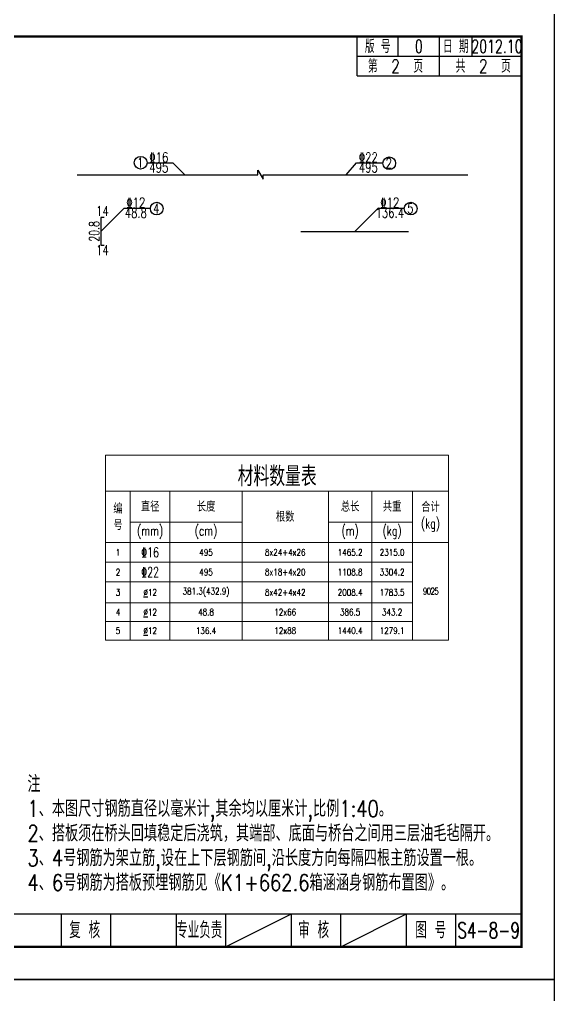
# Model space of a CAD drawing. Header units: millimetres. Extents: x -475 to 1205, y -1212 to 867.
# Drawn here: x 202.2 to 364.8, y -919.9 to -622.9 of the extents above; entities that cross this region are included whole.
import ezdxf
from ezdxf.enums import TextEntityAlignment as Align

# ---------------------------------------------------------------- set-up
doc = ezdxf.new("R2010")
doc.units = ezdxf.units.MM
doc.header["$LTSCALE"] = 0.25
for name, color, linetype in [('29', 6, 'Continuous'), ('图框', 7, 'Continuous'), ('尺寸标注', 2, 'Continuous'), ('文字', 7, 'Continuous'), ('标注', 4, 'Continuous'), ('次轮廓线', 7, 'Continuous'), ('结构', 7, 'Continuous'), ('表格', 7, 'Continuous')]:
    doc.layers.add(name, color=color, linetype=linetype)
doc.styles.add('DESIGN', font='romans9_.shx', dxfattribs={"width": 0.8, "bigfont": 'hztxt.shx'})
doc.styles.get("Standard").update_dxf_attribs({"font": 'simplex1.shx', "width": 0.7, "bigfont": 'hztxt.shx'})
doc.styles.add('text', font='romans__.shx', dxfattribs={"width": 0.8, "bigfont": 'hztxt.shx'})
doc.styles.add('数字', font='simplex1.shx', dxfattribs={"width": 0.8, "bigfont": 'hztxt.shx'})
doc.styles.add('钢筋', font='simplex1.shx', dxfattribs={"width": 0.8, "height": 2.2, "bigfont": 'hztxt.shx'})

# ---------------------------------------------------------------- blocks, each defined once
blk = doc.blocks.new('123')
at = {"layer": '图框', "color": 2}
blk.add_lwpolyline([(370.03, 635.68), (370.03, 932.68), (-49.97, 932.68), (-49.97, 635.68)], close=True, dxfattribs=at)
blk = doc.blocks.new('series')
at = {"width": 0.75}
for tag, height, p in [('页码', 4, (-35, -19)), ('图名', 5, (-220, -282)), ('图号', 5, (-20, -282))]:
    blk.add_attdef(tag, text='', height=height, dxfattribs=at).set_placement(p, align=Align.MIDDLE_CENTER)
blk = doc.blocks.new('*T797')
at = {"layer": 'Defpoints', "color": 8, "lineweight": 0}
for p, q in [((0, 0), (7.5, 0)), ((0, 0), (0, -11)), ((7.5, 0), (19.55, 0)), ((19.55, 0), (41.48, 0)), ((41.48, 0), (67.73, 0)), ((67.73, 0), (80.96, 0)), ((80.96, 0), (93.26, 0)), ((93.26, 0), (104.29, 0)), ((104.29, 0), (104.29, -11)), ((7.5, -20.42), (19.55, -20.42)), ((19.55, -20.42), (41.48, -20.42)), ((67.73, -20.42), (80.96, -20.42)), ((80.96, -20.42), (93.26, -20.42))]:
    blk.add_line(p, q, dxfattribs=at)
at = {"layer": '表格', "color": 1, "lineweight": 0}
for p, q in [((0, -11), (7.5, -11)), ((0, -11), (0, -20.42)), ((7.5, -11), (19.55, -11)), ((19.55, -11), (41.48, -11)), ((41.48, -11), (67.73, -11)), ((67.73, -11), (80.96, -11)), ((80.96, -11), (93.26, -11)), ((93.26, -11), (104.29, -11)), ((104.29, -11), (104.29, -20.42)), ((0, -20.42), (0, -26.62)), ((104.29, -20.42), (104.29, -26.62)), ((0, -26.62), (0, -32.62)), ((104.29, -26.62), (104.29, -32.62)), ((0, -32.62), (0, -38.62)), ((104.29, -32.62), (104.29, -38.62)), ((0, -38.62), (0, -44.95)), ((104.29, -38.62), (104.29, -44.95)), ((0, -44.95), (0, -50.62)), ((104.29, -44.95), (104.29, -50.62)), ((0, -50.62), (0, -56.29)), ((104.29, -50.62), (104.29, -56.29)), ((0, -56.29), (7.5, -56.29)), ((7.5, -56.29), (19.55, -56.29)), ((19.55, -56.29), (41.48, -56.29)), ((41.48, -56.29), (67.73, -56.29)), ((67.73, -56.29), (80.96, -56.29)), ((80.96, -56.29), (93.26, -56.29)), ((93.26, -56.29), (104.29, -56.29))]:
    blk.add_line(p, q, dxfattribs=at)
at = {"layer": '表格', "color": 2, "lineweight": 0}
for p, q in [((7.5, -11), (7.5, -20.42)), ((19.55, -11), (19.55, -20.42)), ((41.48, -11), (41.48, -20.42)), ((67.73, -11), (67.73, -20.42)), ((80.96, -11), (80.96, -20.42)), ((93.26, -11), (93.26, -20.42)), ((7.5, -20.42), (7.5, -26.62)), ((19.55, -20.42), (19.55, -26.62)), ((41.48, -20.42), (41.48, -26.62)), ((67.73, -20.42), (67.73, -26.62)), ((80.96, -20.42), (80.96, -26.62)), ((93.26, -20.42), (93.26, -26.62)), ((7.5, -26.62), (7.5, -32.62)), ((19.55, -26.62), (19.55, -32.62)), ((41.48, -26.62), (41.48, -32.62)), ((67.73, -26.62), (67.73, -32.62)), ((80.96, -26.62), (80.96, -32.62)), ((93.26, -26.62), (93.26, -32.62)), ((0, -32.62), (7.5, -32.62)), ((7.5, -32.62), (19.55, -32.62)), ((7.5, -32.62), (7.5, -38.62)), ((19.55, -32.62), (41.48, -32.62)), ((19.55, -32.62), (19.55, -38.62)), ((41.48, -32.62), (67.73, -32.62)), ((41.48, -32.62), (41.48, -38.62)), ((67.73, -32.62), (80.96, -32.62)), ((67.73, -32.62), (67.73, -38.62)), ((80.96, -32.62), (93.26, -32.62)), ((80.96, -32.62), (80.96, -38.62)), ((93.26, -32.62), (93.26, -38.62)), ((0, -38.62), (7.5, -38.62)), ((7.5, -38.62), (19.55, -38.62)), ((7.5, -38.62), (7.5, -44.95)), ((19.55, -38.62), (41.48, -38.62)), ((19.55, -38.62), (19.55, -44.95)), ((41.48, -38.62), (67.73, -38.62)), ((41.48, -38.62), (41.48, -44.95)), ((67.73, -38.62), (80.96, -38.62)), ((67.73, -38.62), (67.73, -44.95)), ((80.96, -38.62), (93.26, -38.62)), ((80.96, -38.62), (80.96, -44.95)), ((93.26, -38.62), (93.26, -44.95)), ((0, -44.95), (7.5, -44.95)), ((7.5, -44.95), (19.55, -44.95)), ((7.5, -44.95), (7.5, -50.62)), ((19.55, -44.95), (41.48, -44.95)), ((19.55, -44.95), (19.55, -50.62)), ((41.48, -44.95), (67.73, -44.95)), ((41.48, -44.95), (41.48, -50.62)), ((67.73, -44.95), (80.96, -44.95)), ((67.73, -44.95), (67.73, -50.62)), ((80.96, -44.95), (93.26, -44.95)), ((80.96, -44.95), (80.96, -50.62)), ((93.26, -44.95), (93.26, -50.62)), ((0, -50.62), (7.5, -50.62)), ((7.5, -50.62), (19.55, -50.62)), ((7.5, -50.62), (7.5, -56.29)), ((19.55, -50.62), (41.48, -50.62)), ((19.55, -50.62), (19.55, -56.29)), ((41.48, -50.62), (67.73, -50.62)), ((41.48, -50.62), (41.48, -56.29)), ((67.73, -50.62), (80.96, -50.62)), ((67.73, -50.62), (67.73, -56.29)), ((80.96, -50.62), (93.26, -50.62)), ((80.96, -50.62), (80.96, -56.29)), ((93.26, -50.62), (93.26, -56.29))]:
    blk.add_line(p, q, dxfattribs=at)
at = {"layer": '表格', "lineweight": 0}
for p, q in [((0, -26.62), (7.5, -26.62)), ((7.5, -26.62), (19.55, -26.62)), ((19.55, -26.62), (41.48, -26.62)), ((67.73, -26.62), (80.96, -26.62)), ((80.96, -26.62), (93.26, -26.62)), ((93.26, -26.62), (104.29, -26.62))]:
    blk.add_line(p, q, dxfattribs=at)
at = {"layer": '表格', "color": 7, "lineweight": 0}
blk.add_line((41.48, -26.62), (67.73, -26.62), dxfattribs=at)
at = {"layer": '表格', "color": 1, "insert": (52.15, -9.5), "char_height": 6, "width": 101.293, "attachment_point": 8, "style": 'DESIGN'}
blk.add_mtext('材料数量表', dxfattribs=at)
at = {"layer": '表格', "color": 0, "char_height": 3, "attachment_point": 5}
for s, insert, width in [('直径', (13.53, -15.71), 9.0506), ('长度', (30.52, -15.71), 18.9302), ('总长', (74.34, -15.71), 10.232), ('共重', (87.11, -15.71), 9.3035), ('合计\\P(kg)', (98.78, -18.81), 8.0303), ('编号', (3.75, -18.81), 4.5), ('根数', (54.6, -18.81), 23.2464), ('(mm)', (13.53, -23.52), 9.0506), ('(cm)', (30.52, -23.52), 18.9302), ('(m)', (74.34, -23.52), 10.232), ('(kg)', (87.11, -23.52), 9.3035), ('\x8416', (13.53, -29.62), 9.0506), ('\x8422', (13.53, -35.62), 9.0506)]:
    blk.add_mtext(s, dxfattribs=dict(at, insert=insert, width=width))
at = {"layer": '表格', "color": 0, "char_height": 2, "attachment_point": 5, "style": 'text'}
for s, insert, width in [('1', (3.75, -29.62), 4.5), ('495', (30.52, -29.62), 18.9302), ('8x24+4x26', (54.6, -29.62), 23.2464), ('1465.2', (74.34, -29.62), 10.232), ('2315.0', (87.11, -29.62), 9.3035), ('2', (3.75, -35.62), 4.5), ('495', (30.52, -35.62), 18.9302), ('8x18+4x20', (54.6, -35.62), 23.2464), ('1108.8', (74.34, -35.62), 10.232), ('3304.2', (87.11, -35.62), 9.3035), ('3', (3.75, -41.79), 4.5), ('{\\L%%C}12', (13.53, -41.79), 9.0506), ('381.3(432.9)', (30.52, -41.79), 18.9302), ('8x42+4x42', (54.6, -41.79), 23.2464), ('2008.4', (74.34, -41.79), 10.232), ('1783.5', (87.11, -41.79), 9.3035), ('{\\T0.8;9025}', (98.78, -41.45), 8.0303), ('4', (3.75, -47.79), 4.5), ('{\\L%%C}12', (13.53, -47.79), 9.0506), ('48.8', (30.52, -47.79), 18.9302), ('12x66', (54.6, -47.79), 23.2464), ('386.5', (74.34, -47.79), 10.232), ('343.2', (87.11, -47.79), 9.3035), ('5', (3.75, -53.45), 4.5), ('{\\L%%C}12', (13.53, -53.45), 9.0506), ('136.4', (30.52, -53.45), 18.9302), ('12x88', (54.6, -53.45), 23.2464), ('1440.4', (74.34, -53.45), 10.232), ('1279.1', (87.11, -53.45), 9.3035)]:
    blk.add_mtext(s, dxfattribs=dict(at, insert=insert, width=width))

msp = doc.modelspace()

# ---------------------------------------------------------------- linework, layer by layer
for points, const_width in [([(354.834, -628.085), (-25.166, -628.085), (-25.166, -905.085), (354.834, -905.085), (354.834, -628.085)], 0.7), ([(-25.166, -895.085), (354.834, -895.085)], 0.4), ([(249.834, -905.085), (249.834, -895.085)], 0.4), ([(264.834, -905.085), (264.834, -895.085)], 0.4), ([(284.834, -905.085), (284.834, -895.085)], 0.4), ([(299.834, -905.085), (299.834, -895.085)], 0.4), ([(319.834, -905.085), (319.834, -895.085)], 0.4), ([(334.834, -905.085), (334.834, -895.085)], 0.4)]:
    msp.add_lwpolyline(points, dxfattribs=dict(const_width=const_width))
at = {"layer": '29'}
for p, q in [((274.639, -668.729), (276.298, -671.544)), ((274.639, -670.136), (274.639, -668.729)), ((276.298, -671.544), (276.298, -670.136))]:
    msp.add_line(p, q, dxfattribs=at)
for points in [[(219.681, -670.136), (274.639, -670.136)], [(276.298, -670.136), (338.481, -670.136)], [(227.879, -683.192), (226.879, -683.192)], [(226.879, -683.192), (226.879, -691.592)], [(287.745, -687.392), (320.472, -687.392)], [(226.879, -691.592), (227.879, -691.592)]]:
    msp.add_lwpolyline(points, dxfattribs=at)
at = {"layer": '图框', "const_width": 0.4}
for points in [[(214.834, -905.085), (214.834, -895.085)], [(229.834, -905.085), (229.834, -895.085)], [(249.834, -905.085), (249.834, -895.085)]]:
    msp.add_lwpolyline(points, dxfattribs=at)
at = {"layer": '标注'}
for p, q in [((240.928, -666.535), (248.791, -666.535)), ((248.791, -666.535), (252.418, -670.136)), ((301.5, -670.136), (304.658, -666.535)), ((304.658, -666.535), (312.52, -666.535)), ((226.879, -687.392), (233.95, -680.321)), ((233.95, -680.321), (241.812, -680.321)), ((304.108, -687.392), (311.179, -680.321)), ((311.179, -680.321), (319.042, -680.321))]:
    msp.add_line(p, q, dxfattribs=at)
for centre in [(238.992, -666.501), (314.593, -666.646), (243.885, -680.432), (321.114, -680.432)]:
    msp.add_circle(centre, 1.936, dxfattribs=at)
at = {"layer": '次轮廓线'}
for p, q in [((304.834, -640.085), (304.834, -628.085)), ((317.334, -634.085), (317.334, -628.085)), ((329.834, -634.085), (329.834, -628.085)), ((339.834, -634.085), (339.834, -628.085)), ((304.834, -634.085), (354.834, -634.085)), ((329.834, -640.085), (329.834, -634.085)), ((304.834, -640.085), (354.834, -640.085))]:
    msp.add_line(p, q, dxfattribs=at)
at = {"layer": '结构'}
for p, q in [((264.834, -905.085), (284.834, -895.085)), ((299.834, -905.085), (319.834, -895.085))]:
    msp.add_line(p, q, dxfattribs=at)

# ---------------------------------------------------------------- block references
ref = msp.add_blockref('series', (364.834, -618.085))
ref.add_attrib('页码', '第  2  页    共  2  页', dxfattribs={"height": 4, "width": 0.75}).set_placement((329.834, -637.085), align=Align.MIDDLE_CENTER)
ref.add_attrib('图名', 'K1+662.6箱涵搭板设计图', dxfattribs={"height": 5, "width": 0.75}).set_placement((144.834, -900.085), align=Align.MIDDLE_CENTER)
ref.add_attrib('图号', 'S4-8-9', dxfattribs={"height": 4.8, "width": 0.7}).set_placement((344.834, -900.085), align=Align.MIDDLE_CENTER)
msp.add_blockref('*T797', (228.355, -755.447))
at = {"layer": '标注'}
for p in [(-5.191, -1550.766), (-5.191, -1847.766)]:
    msp.add_blockref('123', p, dxfattribs=at)

# ---------------------------------------------------------------- texts
at = {"width": 0.7}
for s, p in [('审 核', (291.598, -899.991)), ('专业负责', (256.824, -899.991)), ('图 号', (327.217, -899.991))]:
    msp.add_text(s, height=5, dxfattribs=at).set_placement(p, align=Align.MIDDLE_CENTER)
at = {"layer": '图框', "width": 0.7}
msp.add_text('复 核', height=5, dxfattribs=at).set_placement((221.974, -899.991), align=Align.MIDDLE_CENTER)
at = {"layer": '尺寸标注', "color": 7, "linetype": 'Continuous', "insert": (204.567, -853.04), "char_height": 5, "width": 172.73634, "attachment_point": 1, "line_spacing_factor": 0.9, "style": 'DESIGN'}
msp.add_mtext('注\\P1、本图尺寸钢筋直径以毫米计,其余均以厘米计,比例1:40。\\P2、搭板须在桥头回填稳定后浇筑{\\A1;，其端部、底面与桥台之间用三层油毛毡隔开}。\\P3、4号钢筋为架立筋,设在上下层钢筋间,沿长度方向每隔四根主筋设置一根。\\P4、6号钢筋为搭板预埋钢筋见《K1+662.6箱涵涵身钢筋布置图》。', dxfattribs=at)
at = {"layer": '文字', "width": 0.7}
for s, p in [('版 号', (311.084, -631.085)), ('0', (323.584, -631.085)), ('日 期', (334.834, -631.085)), ('2012.10', (347.334, -631.085))]:
    msp.add_text(s, height=4, dxfattribs=at).set_placement(p, align=Align.MIDDLE_CENTER)
at = {"layer": '文字', "width": 0.75}
for s, style, p in [('1', '数字', (238.879, -666.474)), ('%%13216', '钢筋', (244.505, -664.849)), ('%%13222', '钢筋', (308.235, -664.849)), ('2', '数字', (314.48, -666.619)), ('495', '数字', (244.505, -667.937)), ('495', '数字', (308.235, -667.937)), ('%%13212', '钢筋', (237.526, -678.635)), ('%%13212', '钢筋', (314.756, -678.635)), ('4', '数字', (243.771, -680.405)), ('5', '数字', (321.001, -680.405)), ('48.8', '数字', (237.526, -681.723)), ('136.4', '数字', (314.756, -681.723))]:
    msp.add_text(s, height=3, dxfattribs=dict(at, style=style)).set_placement(p, align=Align.MIDDLE)
at = {"layer": '文字', "style": '数字', "width": 0.75}
for p in [(227.379, -682.692), (227.379, -694.622)]:
    msp.add_text('14', height=3, dxfattribs=at).set_placement(p, align=Align.CENTER)
at = {"layer": '文字', "width": 0.7}
msp.add_text('20.8', height=3, rotation=90, dxfattribs=at).set_placement((226.379, -687.392), align=Align.CENTER)

doc.saveas('drawing.dxf')
